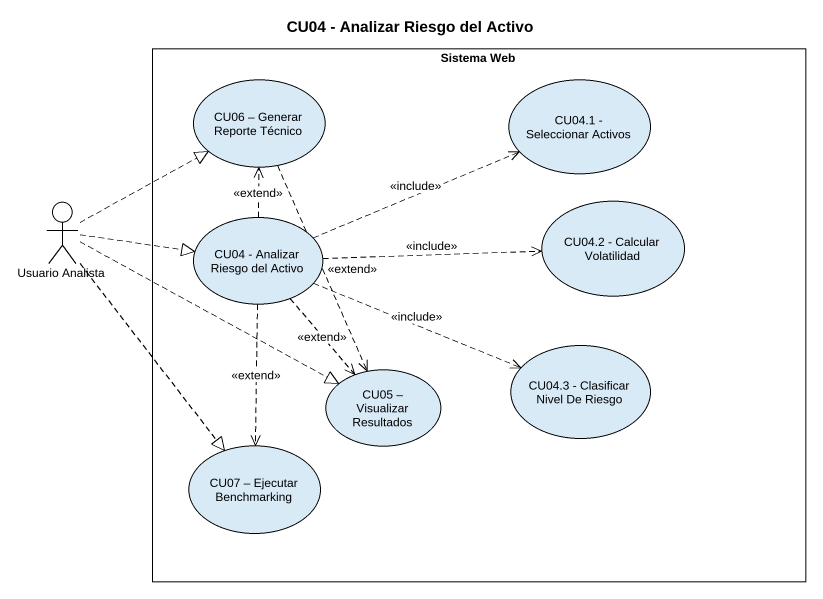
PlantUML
@startuml
title CU04 - Analizar Riesgo del Activo
rectangle "Sistema Web" as Sistema_Web {
  usecase "CU06 – Generar Reporte Técnico" as CU06_Generar_Reporte_Técnico
  usecase "CU04.1 - Seleccionar Activos" as CU04_1_Seleccionar_Activos
  usecase "CU04 - Analizar Riesgo del Activo" as CU04_Analizar_Riesgo_del
  usecase "CU04.2 - Calcular Volatilidad" as CU04_2_Calcular_Volatilidad
  usecase "CU05 – Visualizar Resultados" as CU05_Visualizar_Resultados
  usecase "CU04.3 - Clasificar Nivel De Riesgo" as CU04_3_Clasificar_Nivel_De
  usecase "CU07 – Ejecutar Benchmarking" as CU07_Ejecutar_Benchmarking
}
actor "Usuario Analista" as Usuario_Analista
CU06_Generar_Reporte_Técnico ..> CU05_Visualizar_Resultados : <<extend>>
Usuario_Analista .up.|> CU06_Generar_Reporte_Técnico
Usuario_Analista .right.|> CU04_Analizar_Riesgo_del
Usuario_Analista .right.|> CU05_Visualizar_Resultados
Usuario_Analista ..|> CU07_Ejecutar_Benchmarking
CU04_Analizar_Riesgo_del .up.> CU06_Generar_Reporte_Técnico : <<extend>>
CU04_Analizar_Riesgo_del .right.> CU04_1_Seleccionar_Activos : <<include>>
CU04_Analizar_Riesgo_del .right.> CU04_2_Calcular_Volatilidad : <<include>>
CU04_Analizar_Riesgo_del ..> CU05_Visualizar_Resultados : <<extend>>
CU04_Analizar_Riesgo_del .right.> CU04_3_Clasificar_Nivel_De : <<include>>
CU04_Analizar_Riesgo_del ..> CU07_Ejecutar_Benchmarking : <<extend>>
@enduml
